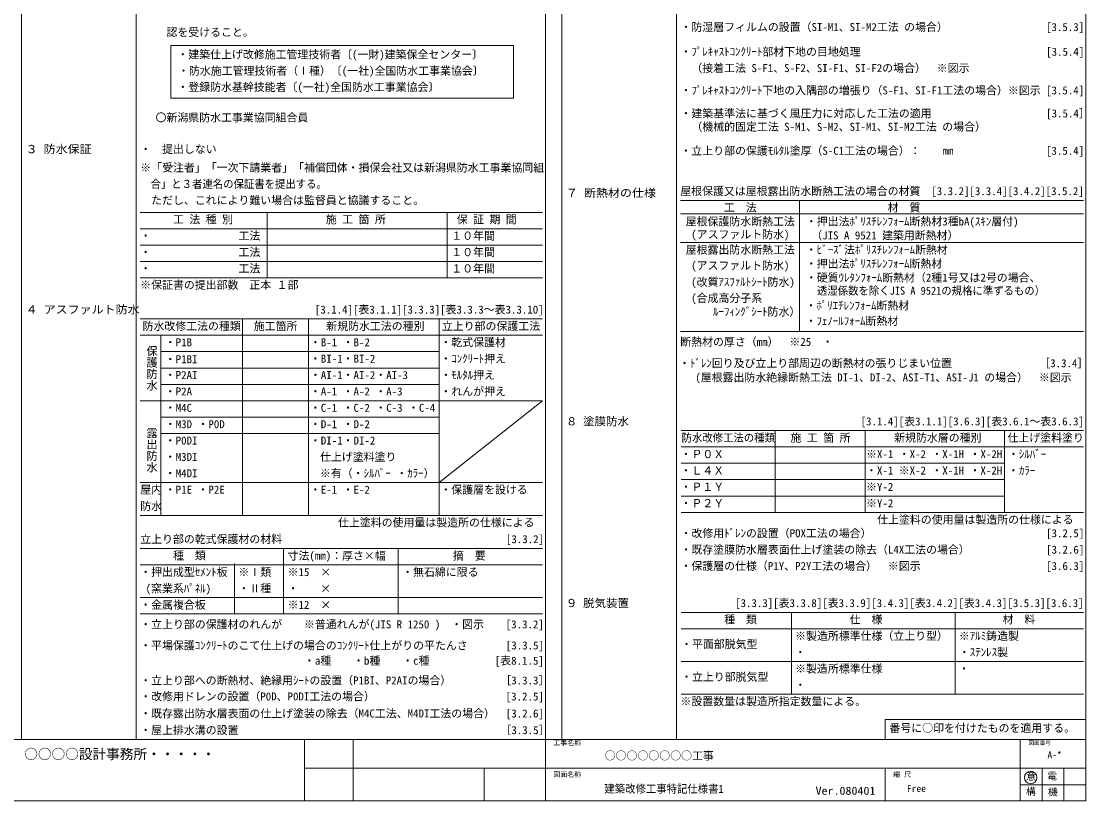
# Model space of a CAD drawing. Units: millimetres on the paper. Extents: x -396 to 396, y -283 to 286.
# Drawn here: x 6.3 to 396.4, y -283.5 to 2.2 of the extents above; entities that cross this region are included whole.
import ezdxf
from ezdxf.enums import TextEntityAlignment as Align

# ---------------------------------------------------------------- set-up
doc = ezdxf.new("R2010")
doc.units = ezdxf.units.MM
for name, color, linetype, lineweight in [('0-0', 4, 'Continuous', 9), ('0-1_文字', 7, 'Continuous', 9), ('E-0', 5, 'Continuous', 9)]:
    doc.layers.add(name, color=color, linetype=linetype, lineweight=lineweight)
doc.layers.add('E-1', color=7, linetype='Continuous')
doc.styles.add('@ＭＳ ゴシック', font='')
doc.styles.add('ＭＳ ゴシック', font='')
doc.styles.get('@ＭＳ ゴシック').set_extended_font_data('@MS Gothic')
doc.styles.get('ＭＳ ゴシック').set_extended_font_data('MS Gothic')

msp = doc.modelspace()

# ---------------------------------------------------------------- linework, layer by layer
at = {"layer": '0-0'}
for p, q in [((6.423, 286.452), (6.423, -261.048)), ((48.423, 286.452), (48.423, -261.048)), ((204.422, 286.452), (204.422, -261.048)), ((246.422, 286.452), (246.422, -261.048)), ((61.13, -6.675), (61.13, -25.965)), ((61.13, -6.675), (186.725, -6.675)), ((186.725, -6.675), (186.725, -25.965)), ((61.13, -25.965), (186.725, -25.965)), ((247.922, -63.459), (395.631, -63.459)), ((291.566, -63.459), (291.566, -111.517)), ((49.923, -67.849), (197.316, -67.849)), ((96.423, -67.849), (96.423, -91.849)), ((162.423, -67.849), (162.423, -91.849)), ((247.922, -68.409), (395.631, -68.409)), ((49.923, -73.849), (197.316, -73.849)), ((49.923, -79.849), (197.316, -79.849)), ((247.922, -78.946), (395.631, -78.946)), ((49.923, -85.849), (197.316, -85.849)), ((49.923, -91.849), (197.316, -91.849)), ((49.923, -106.892), (197.316, -106.892)), ((87.423, -106.892), (87.423, -178.892)), ((111.616, -106.892), (111.616, -178.892)), ((159.425, -106.892), (159.425, -178.892)), ((49.923, -112.892), (197.316, -112.892)), ((57.423, -112.892), (57.423, -178.892)), ((247.922, -111.517), (395.631, -111.517)), ((60.423, -118.892), (57.423, -118.892)), ((60.423, -118.892), (159.425, -118.892)), ((60.423, -124.892), (57.423, -124.892)), ((60.423, -124.892), (159.425, -124.892)), ((60.423, -130.892), (57.423, -130.892)), ((60.423, -130.892), (159.425, -130.892)), ((49.923, -136.892), (197.316, -136.892)), ((159.425, -166.892), (197.316, -136.892)), ((60.423, -142.892), (57.423, -142.892)), ((60.423, -142.892), (159.425, -142.892)), ((248.122, -147.795), (395.631, -147.795)), ((282.622, -147.795), (282.622, -177.795)), ((315.622, -147.795), (315.622, -177.795)), ((366.622, -147.795), (366.622, -177.795)), ((60.423, -148.892), (57.423, -148.892)), ((60.423, -148.892), (159.425, -148.892)), ((248.122, -153.795), (395.631, -153.795)), ((248.122, -159.795), (360.622, -159.795)), ((360.622, -159.795), (366.622, -159.795)), ((49.923, -166.892), (197.316, -166.892)), ((248.122, -165.795), (360.622, -165.795)), ((360.622, -165.795), (366.622, -165.795)), ((248.122, -171.795), (360.622, -171.795)), ((360.622, -171.795), (366.622, -171.795)), ((49.923, -178.892), (197.316, -178.892)), ((248.122, -177.795), (395.631, -177.795)), ((49.923, -191.028), (197.316, -191.028)), ((102.423, -191.028), (102.423, -215.028)), ((144.423, -191.028), (144.423, -215.028)), ((49.923, -197.028), (197.316, -197.028)), ((84.423, -196.528), (84.423, -215.028)), ((49.923, -209.028), (197.316, -209.028)), ((248.122, -214.432), (395.631, -214.432)), ((288.622, -214.432), (288.622, -244.432)), ((348.622, -214.432), (348.622, -244.432)), ((49.923, -215.028), (197.316, -215.028)), ((248.122, -220.432), (395.631, -220.432)), ((248.122, -232.432), (395.631, -232.432)), ((248.122, -244.432), (395.631, -244.432))]:
    msp.add_line(p, q, dxfattribs=at)
at = {"layer": '0-1_文字', "color": 4}
msp.add_circle((376.24, -274.946), 2.302, dxfattribs=at)
at = {"layer": 'E-0', "color": 7}
for p, q in [((198.47, 286.452), (198.47, -261.048)), ((-395.577, -261.048), (396.422, -261.048)), ((110.172, -261.048), (110.172, -283.464)), ((127.923, -261.048), (127.923, -283.464)), ((198.422, -261.048), (198.422, -283.464)), ((372.422, -261.048), (372.422, -283.464)), ((110.172, -271.548), (396.422, -271.548)), ((175.923, -271.548), (175.923, -283.464)), ((322.89, -271.932), (322.89, -283.464)), ((380.422, -271.548), (380.422, -283.464)), ((388.422, -271.548), (388.422, -283.464)), ((372.422, -277.698), (396.422, -277.698)), ((396.422, -283.464), (-395.577, -283.464))]:
    msp.add_line(p, q, dxfattribs=at)
for points in [[(-395.577, -283.464), (-395.577, 286.452), (396.422, 286.452), (396.422, -283.464)], [(396.422, -253.656), (322.89, -253.656), (322.89, -261.048)]]:
    msp.add_lwpolyline(points, dxfattribs=at)

# ---------------------------------------------------------------- texts
at = {"layer": '0-0', "color": 7, "style": 'ＭＳ ゴシック'}
msp.add_text('(屋根露出防水絶縁断熱工法 DI-1、DI-2、ASI-T1、ASI-J1 の場合）\u3000※図示\u3000', height=2.933, dxfattribs=at).set_placement((253.356, -130.695), align=Align.BOTTOM_LEFT)
at = {"layer": '0-1_文字', "style": 'ＭＳ ゴシック'}
for s, p in [('\u3000\u3000認を受けること。', (51.534, -4.172)), ('・防湿層フィルムの設置（SI-M1、SI-M2工法 の場合）\u3000\u3000\u3000\u3000\u3000\u3000\u3000 \u3000 [3.5.3]', (247.922, -2.282)), ('・ﾌﾟﾚｷｬｽﾄｺﾝｸﾘｰﾄ部材下地の目地処理\u3000\u3000\u3000\u3000\u3000\u3000\u3000\u3000\u3000\u3000\u3000\u3000\u3000\u3000\u3000\u3000\u3000[3.5.4]', (247.922, -11.325)), ('\u3000\u3000\u3000・建築仕上げ改修施工管理技術者〔(一財)建築保全センター〕', (51.534, -12.334)), ('\u3000\u3000\u3000・防水施工管理技術者（Ⅰ種）〔(一社)全国防水工事業協会〕', (51.78, -18.325)), ('\u3000（接着工法 S-F1、S-F2、SI-F1、SI-F2の場合）\u3000※図示', (247.922, -17.325)), ('\u3000\u3000\u3000・登録防水基幹技能者〔(一社)全国防水工事業協会〕', (51.534, -24.29)), ('・ﾌﾟﾚｷｬｽﾄｺﾝｸﾘｰﾄ下地の入隅部の増張り（S-F1、SI-F1工法の場合）※図示 [3.5.4]', (247.922, -25.493)), ('・建築基準法に基づく風圧力に対応した工法の適用\u3000\u3000\u3000\u3000\u3000\u3000\u3000\u3000\u3000\u3000 [3.5.4］', (247.922, -33.93)), ('\u3000〇新潟県防水工事業協同組合員', (51.534, -35.457)), ('\u3000（機械的固定工法 S-M1、S-M2、SI-M1、SI-M2工法 の場合）', (247.922, -38.831)), ('・\u3000提出しない', (49.923, -47.03)), ('・立上り部の保護ﾓﾙﾀﾙ塗厚（S-C1工法の場合）：\u3000\u3000mm      \u3000\u3000\u3000 \u3000\u3000[3.5.4]', (247.922, -47.62)), ('※「受注者」「一次下請業者」「補償団体・損保会社又は新潟県防水工事業協同組', (49.923, -53.805)), ('屋根保護又は屋根露出防水断熱工法の場合の材質\u3000[3.3.2][3.3.4][3.4.2][3.5.2]', (247.836, -62.417)), ('\u3000ただし、これにより難い場合は監督員と協議すること。', (49.923, -65.761)), ('\u3000\u3000\u3000\u3000工\u3000法\u3000\u3000\u3000\u3000\u3000\u3000\u3000\u3000\u3000\u3000\u3000\u3000材\u3000質', (247.836, -68.409)), ('\u3000\u3000\u3000工 法 種 別', (49.923, -72.778)), ('\u3000\u3000\u3000\u3000\u3000施 工 箇 所', (97.923, -72.778)), (' 保 証 期 間', (163.923, -72.778)), (' 屋根保護防水断熱工法\u3000・押出法ﾎﾟﾘｽﾁﾚﾝﾌｫｰﾑ断熱材3種bA(ｽｷﾝ層付)', (247.836, -73.531)), ('\u3000(アスファルト防水)', (247.836, -78.277)), ('・\u3000\u3000\u3000\u3000\u3000\u3000\u3000\u3000工法', (49.923, -78.778)), ('１０年間', (163.923, -78.778)), ('\u3000\u3000\u3000\u3000\u3000\u3000\u3000\u3000\u3000\u3000\u3000\u3000（JIS A 9521 建築用断熱材）', (247.836, -78.627)), ('・\u3000\u3000\u3000\u3000\u3000\u3000\u3000\u3000工法', (49.923, -84.778)), ('１０年間', (163.923, -84.778)), (' 屋根露出防水断熱工法\u3000・ﾋﾞｰｽﾞ法ﾎﾟﾘｽﾁﾚﾝﾌｫｰﾑ断熱材', (247.836, -83.896)), ('\u3000(アスファルト防水)', (247.836, -89.677)), ('\u3000\u3000\u3000\u3000\u3000\u3000\u3000\u3000\u3000 \u3000\u3000・押出法ﾎﾟﾘｽﾁﾚﾝﾌｫｰﾑ断熱材', (247.836, -89.005)), ('・\u3000\u3000\u3000\u3000\u3000\u3000\u3000\u3000工法', (49.923, -90.778)), ('１０年間', (163.923, -90.778)), ('※保証書の提出部数\u3000正本 １部', (49.923, -96.778)), ('\u3000(改質ｱｽﾌｧﾙﾄｼｰﾄ防水)', (247.836, -95.704)), ('\u3000\u3000\u3000\u3000\u3000\u3000\u3000\u3000\u3000\u3000\u3000 ・硬質ｳﾚﾀﾝﾌｫｰﾑ断熱材（2種1号又は2号の場合、', (247.836, -94.114)), ('\u3000(合成高分子系', (247.836, -101.606)), ('                       ・ﾎﾟﾘｴﾁﾚﾝﾌｫｰﾑ断熱材', (247.836, -104.332)), ('\u3000\u3000\u3000\u3000\u3000\u3000\u3000\u3000\u3000\u3000\u3000\u3000\u3000\u3000\u3000\u3000[3.1.4][表3.1.1][3.3.3][表3.3.3～表3.3.10]', (49.923, -105.821)), ('\u3000\u3000\u3000ﾙｰﾌｨﾝｸﾞｼｰﾄ防水）', (247.836, -106.602)), ('防水改修工法の種類', (50.773, -111.892)), ('施工箇所', (91.526, -111.892)), ('新規防水工法の種別', (118.088, -111.892)), ('立上り部の保護工法', (160.47, -111.892)), ('                       ・ﾌｪﾉｰﾙﾌｫｰﾑ断熱材', (247.836, -110.013)), ('・P1B', (58.923, -117.821)), (' ・B-1 ・B-2', (110.113, -117.821)), (' ・乾式保護材', (157.923, -117.821)), ('断熱材の厚さ（mm）\u3000※25\u3000・\u3000', (247.836, -117.642)), ('・P1BI', (58.923, -124.003)), (' ・BI-1・BI-2', (110.113, -123.821)), (' ・ｺﾝｸﾘｰﾄ押え', (157.923, -123.821)), ('・ﾄﾞﾚﾝ回り及び立上り部周辺の断熱材の張りじまい位置\u3000\u3000\u3000\u3000\u3000\u3000\u3000\u3000［3.3.4］', (247.386, -125.487)), ('・P2AI', (58.923, -129.821)), (' ・AI-1・AI-2・AI-3', (110.113, -129.821)), (' ・ﾓﾙﾀﾙ押え', (157.923, -129.821)), ('・P2A', (58.923, -135.821)), (' ・A-1 ・A-2 ・A-3', (110.113, -135.821)), (' ・れんが押え', (157.923, -135.821)), ('・M4C', (58.923, -141.821)), (' ・C-1 ・C-2 ・C-3 ・C-4', (110.113, -141.821)), ('・M3D ・P0D', (58.923, -147.821)), (' ・D-1 ・D-2', (110.113, -147.821)), ('\u3000\u3000\u3000\u3000\u3000\u3000\u3000\u3000\u3000\u3000\u3000\u3000\u3000\u3000\u3000\u3000 [3.1.4][表3.1.1][3.6.3][表3.6.1～表3.6.3]', (247.922, -146.795)), ('・P0DI', (58.923, -153.821)), (' ・DI-1・DI-2', (110.113, -153.821)), ('施 工 箇 所', (288.222, -152.795)), (' 新規防水層の種別', (324.222, -152.795)), ('仕上げ塗料塗り ', (367.75, -152.795)), ('・M3DI', (58.923, -159.821)), (' 仕上げ塗料塗り', (113.815, -159.821)), ('・Ｐ０Ｘ', (247.922, -158.795)), (' ※X-1 ・X-2 ・X-1H ・X-2H', (313.922, -158.795)), ('・ｼﾙﾊﾞｰ', (367.922, -158.795)), ('・M4DI', (58.923, -165.821)), ('\u3000※有（・ｼﾙﾊﾞｰ ・ｶﾗｰ）', (111.767, -165.821)), ('・Ｌ４Ｘ', (247.922, -164.795)), (' ・X-1 ※X-2 ・X-1H ・X-2H', (313.922, -164.795)), ('・ｶﾗｰ', (367.922, -164.795)), ('屋内', (49.923, -171.821)), (' ・保護層を設ける', (157.923, -171.821)), ('・Ｐ１Ｙ', (247.922, -170.795)), (' ※Y-2', (313.922, -170.795)), ('・P1E ・P2E', (58.923, -171.821)), (' ・E-1 ・E-2', (110.113, -171.821)), ('防水', (49.923, -177.861)), ('・Ｐ２Ｙ', (247.922, -176.795)), (' ※Y-2', (313.922, -176.795)), ('仕上塗料の使用量は製造所の仕様による', (319.986, -182.795)), ('仕上塗料の使用量は製造所の仕様による', (122.405, -183.861)), ('立上り部の乾式保護材の材料\u3000\u3000\u3000\u3000\u3000\u3000\u3000\u3000\u3000 \u3000\u3000\u3000\u3000\u3000\u3000\u3000\u3000\u3000\u3000\u3000[3.3.2]', (49.923, -189.956)), ('・改修用ﾄﾞﾚﾝの設置（POX工法の場合）\u3000\u3000\u3000\u3000\u3000\u3000\u3000\u3000\u3000\u3000\u3000\u3000\u3000\u3000\u3000  [3.2.5]', (247.922, -187.795)), ('・既存塗膜防水層表面仕上げ塗装の除去（L4X工法の場合）\u3000\u3000\u3000\u3000\u3000\u3000\u3000[3.2.6]', (247.922, -193.795)), ('\u3000\u3000\u3000種\u3000類', (49.923, -195.956)), ('寸法(mm)：厚さ×幅', (103.923, -196.028)), ('\u3000\u3000\u3000摘\u3000要', (152.519, -196.028)), ('・押出成型ｾﾒﾝﾄ板', (49.923, -202.028)), ('※Ⅰ類', (85.923, -202.028)), ('※15\u3000×\u3000\u3000', (103.923, -202.028)), ('・無石綿に限る', (145.923, -202.028)), ('・保護層の仕様（P1Y、P2Y工法の場合）\u3000※図示\u3000\u3000\u3000\u3000 \u3000\u3000\u3000\u3000\u3000\u3000\u3000[3.6.3]', (247.922, -199.795)), (' (窯業系ﾊﾟﾈﾙ)', (49.923, -208.028)), ('・Ⅱ種', (85.923, -208.028)), ('・\u3000\u3000×', (103.923, -208.028)), ('・金属複合板', (49.923, -214.028)), ('※12\u3000×', (103.923, -214.028)), ('\u3000\u3000\u3000\u3000\u3000[3.3.3][表3.3.8][表3.3.9][3.4.3][表3.4.2][表3.4.3][3.5.3][3.6.3]', (247.922, -213.391)), ('・立上り部の保護材のれんが\u3000\u3000※普通れんが(JIS R 1250 )\u3000・図示\u3000  [3.3.2]', (49.923, -221.177)), ('\u3000\u3000\u3000\u3000種\u3000類', (247.922, -219.391)), ('\u3000\u3000\u3000\u3000\u3000仕\u3000様\u3000\u3000\u3000\u3000\u3000\u3000\u3000\u3000\u3000\u3000\u3000材\u3000料', (289.922, -219.391)), ('※製造所標準仕様（立上り型）', (289.922, -225.432)), ('※ｱﾙﾐ鋳造製', (349.922, -225.432)), ('・平場保護ｺﾝｸﾘｰﾄのこて仕上げの場合のｺﾝｸﾘｰﾄ仕上がりの平たんさ\u3000  \u3000 [3.3.5]', (49.923, -228.913)), ('・平面部脱気型', (248.122, -228.432)), ('・ｽﾃﾝﾚｽ製', (349.922, -231.391)), ('\u3000\u3000\u3000\u3000\u3000\u3000\u3000\u3000\u3000\u3000\u3000\u3000\u3000\u3000\u3000・a種\u3000\u3000・b種\u3000\u3000・c種            [表8.1.5] ', (49.923, -234.492)), ('※製造所標準仕様', (289.922, -237.432)), ('・立上り部への断熱材、絶縁用ｼｰﾄの設置（P1BI、P2AIの場合）\u3000\u3000 \u3000\u3000［3.3.3］', (49.923, -241.734)), ('・立上り部脱気型', (248.122, -240.432)), ('・改修用ドレンの設置（P0D、P0DI工法の場合）\u3000\u3000\u3000\u3000\u3000\u3000\u3000\u3000     \u3000 [3.2.5]', (49.923, -247.609)), ('※設置数量は製造所指定数量による。', (247.922, -249.391)), ('・既存露出防水層表面の仕上げ塗装の除去（M4C工法、M4DI工法の場合）\u3000[3.2.6]', (49.923, -253.844)), ('・屋上排水溝の設置\u3000\u3000\u3000\u3000\u3000\u3000\u3000\u3000\u3000\u3000\u3000\u3000\u3000\u3000\u3000\u3000\u3000\u3000\u3000\u3000\u3000\u3000\u3000\u3000［3.3.5］', (49.923, -259.949))]:
    msp.add_text(s, height=2.933, dxfattribs=at).set_placement(p, align=Align.BOTTOM_LEFT)
for s, width, p in [('３ 防水保証', 1.1, (7.923, -47.03)), ('\u3000合」と３者連名の保証書を提出する。', 0.95, (49.923, -59.805)), ('７ 断熱材の仕様', 1.1, (205.922, -63.077)), ('透湿係数を除くJIS A 9521の規格に準ずるもの）', 0.95, (297.952, -98.906)), ('４ アスファルト防水', 1.1, (7.923, -105.821)), ('８ 塗膜防水', 1.05, (205.922, -146.795)), ('防水改修工法の種類', 0.95, (248.322, -152.795)), ('９ 脱気装置', 1.05, (205.922, -213.391)), ('・', 0.95, (289.922, -231.391)), ('・', 0.95, (349.922, -237.432)), ('・', 0.95, (289.922, -243.391))]:
    msp.add_text(s, height=2.933, dxfattribs=dict(at, width=width)).set_placement(p, align=Align.BOTTOM_LEFT)
at = {"layer": '0-1_文字', "style": '@ＭＳ ゴシック', "width": 1.05}
for s, p in [('保護防水', (51.821, -116.515)), ('露出防水', (51.821, -146.515))]:
    msp.add_text(s, height=2.933, rotation=270, dxfattribs=at).set_placement(p, align=Align.BOTTOM_LEFT)
at = {"layer": 'E-0', "color": 7, "style": 'ＭＳ ゴシック'}
for s, height, p in [('番号に○印を付けたものを適用する。', 2.933, (324.492, -259.203)), ('工事名称', 1.833, (201.283, -263.698)), ('図面番号', 1.466, (375.422, -263.448)), ('図面名称', 1.833, (201.283, -275.298)), ('縮 尺', 1.833, (325.89, -275.298)), ('意', 2.566, (374.587, -276.611)), ('電', 2.566, (382.309, -276.473)), ('構', 2.566, (374.541, -282.127)), ('機', 2.566, (382.585, -282.31))]:
    msp.add_text(s, height=height, dxfattribs=at).set_placement(p, align=Align.BOTTOM_LEFT)
at = {"layer": 'E-0', "color": 3, "style": 'ＭＳ ゴシック', "width": 1.1}
msp.add_text('Ver.080401', height=2.933, dxfattribs=at).set_placement((297.412, -282.165), align=Align.BOTTOM_LEFT)
at = {"layer": 'E-1', "style": 'ＭＳ ゴシック'}
for s, height, p in [('○○○○設計事務所・・・・・', 3.666, (7.432, -269.3)), ('○○○○○○○○工事', 2.933, (220.136, -269.3)), ('A-*', 2.566, (382.401, -268.748)), ('Free', 2.566, (330.89, -281.048))]:
    msp.add_text(s, height=height, dxfattribs=at).set_placement(p, align=Align.BOTTOM_LEFT)
at = {"layer": 'E-1', "style": 'ＭＳ ゴシック', "width": 0.95}
msp.add_text('建築改修工事特記仕様書1', height=2.933, dxfattribs=at).set_placement((220.025, -281.461), align=Align.BOTTOM_LEFT)

doc.saveas('drawing.dxf')
